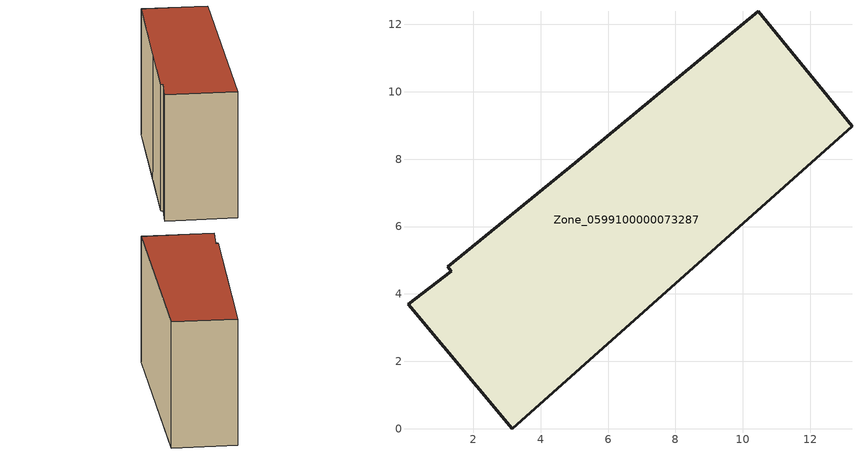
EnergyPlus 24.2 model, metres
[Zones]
Zone_0599100000073287
 floor ground (C_G): 5.03,7.9 10.46,12.39 13.24,8.98 3.15,0 0.08,3.7 1.35,4.68 1.25,4.81 z0
 wall outside (C_F): 10.46,12.39 5.03,7.9 1.25,4.81 1.35,4.68 0.08,3.7 3.15,0 13.24,8.98 10.46,12.39 z0:9.09
 roof outside (C_R): 5.03,7.9 1.25,4.81 1.35,4.68 0.08,3.7 3.15,0 13.24,8.98 10.46,12.39 z9.09
[BUILDING]
Pand.0599100000073287: North Axis=0; Terrain=City; Loads Convergence Tolerance Value=0.04; Temperature Convergence Tolerance Value=0.4; Solar Distribution=FullExterior; Maximum Number of Warmup Days=25; Minimum Number of Warmup Days=1
[Site:Location]
Rotterdam.The.Hague.AP_ZH_NLD Design_Conditions: Latitude=51.96; Longitude=4.45; Time Zone=1; Elevation=-4.5
[SITE:GROUNDTEMPERATURE:BUILDINGSURFACE]
18, 18, 18, 18, 18, 18, 18, 18, 18, 18, 18, 18
[MATERIAL] Thermal Absorptance=0.9; Solar Absorptance=0.7; Visible Absorptance=0.7
Name | Roughness | Thickness | Conductivity | Density | Specific Heat
G.TI.1946 | MediumSmooth | 0.15 | 1 | 540 | 1210
F.TI.1946 | Rough | 0.3 | 0.857143 | 1920 | 840
R.TI.1946 | MediumRough | 0.2 | 0.1 | 1500 | 1000
[CONSTRUCTION]
C_G: G.TI.1946
C_F: F.TI.1946
C_R: R.TI.1946
[ZONE]
Zone_0599100000073287: Type=1; Multiplier=1; Ceiling Height=Autocalculate; Volume=Autocalculate; Floor Area=autocalculate; Part of Total Floor Area=Yes
[ZONEINFILTRATION:DESIGNFLOWRATE]
Infil_Zone_0599100000073287: Zone or ZoneList or Space or SpaceList=Zone_0599100000073287; Schedule=AlwaysOn; Design Flow Rate Calculation Method=Flow/Area; Flow Rate per Floor Area=0.003; Constant Term Coefficient=1; Temperature Term Coefficient=0; Velocity Term Coefficient=0; Velocity Squared Term Coefficient=0
[HVACTEMPLATE:ZONE:IDEALLOADSAIRSYSTEM]
Zone_0599100000073287: Maximum Heating Supply Air Temperature=50; Minimum Cooling Supply Air Temperature=13; Maximum Heating Supply Air Humidity Ratio=0.0156; Minimum Cooling Supply Air Humidity Ratio=0.0077; Heating Limit=NoLimit; Cooling Limit=NoLimit; Dehumidification Control Type=ConstantSensibleHeatRatio; Cooling Sensible Heat Ratio=0.7; Dehumidification Setpoint=60; Humidification Control Type=None; Humidification Setpoint=30; Outdoor Air Method=None; Outdoor Air Flow Rate per Person=0.00944; Outdoor Air Flow Rate per Zone Floor Area=0; Outdoor Air Flow Rate per Zone=0; Demand Controlled Ventilation Type=None; Outdoor Air Economizer Type=NoEconomizer; Heat Recovery Type=None; Sensible Heat Recovery Effectiveness=0.7; Latent Heat Recovery Effectiveness=0.65
[ZONECONTROL:THERMOSTAT]
ThermostatControl_Zone_0599100000073287: Zone or ZoneList=Zone_0599100000073287; Control Type Schedule=DualSetpointControlType; Control 1=Thermostat_Zone_0599100000073287; Temperature Difference Between Cutout And Setpoint=0
[THERMOSTATSETPOINT:DUALSETPOINT]
Thermostat_Zone_0599100000073287: Heating Setpoint Temperature Schedule=HeatingSetpoint_Zone_0599100000073287; Cooling Setpoint Temperature Schedule=CoolingSetpoint_Zone_0599100000073287
[SCHEDULE:COMPACT]
HeatingSetpoint_Zone_0599100000073287: Through: 12/31, For: AllDays, Until: 24:00, 21
CoolingSetpoint_Zone_0599100000073287: Through: 12/31, For: AllDays, Until: 24:00, 24
DualSetpointControlType: Through: 12/31, For: AllDays, Until: 24:00, 4
AlwaysOn: Through: 12/31, For: AllDays, Until: 24:00, 1
